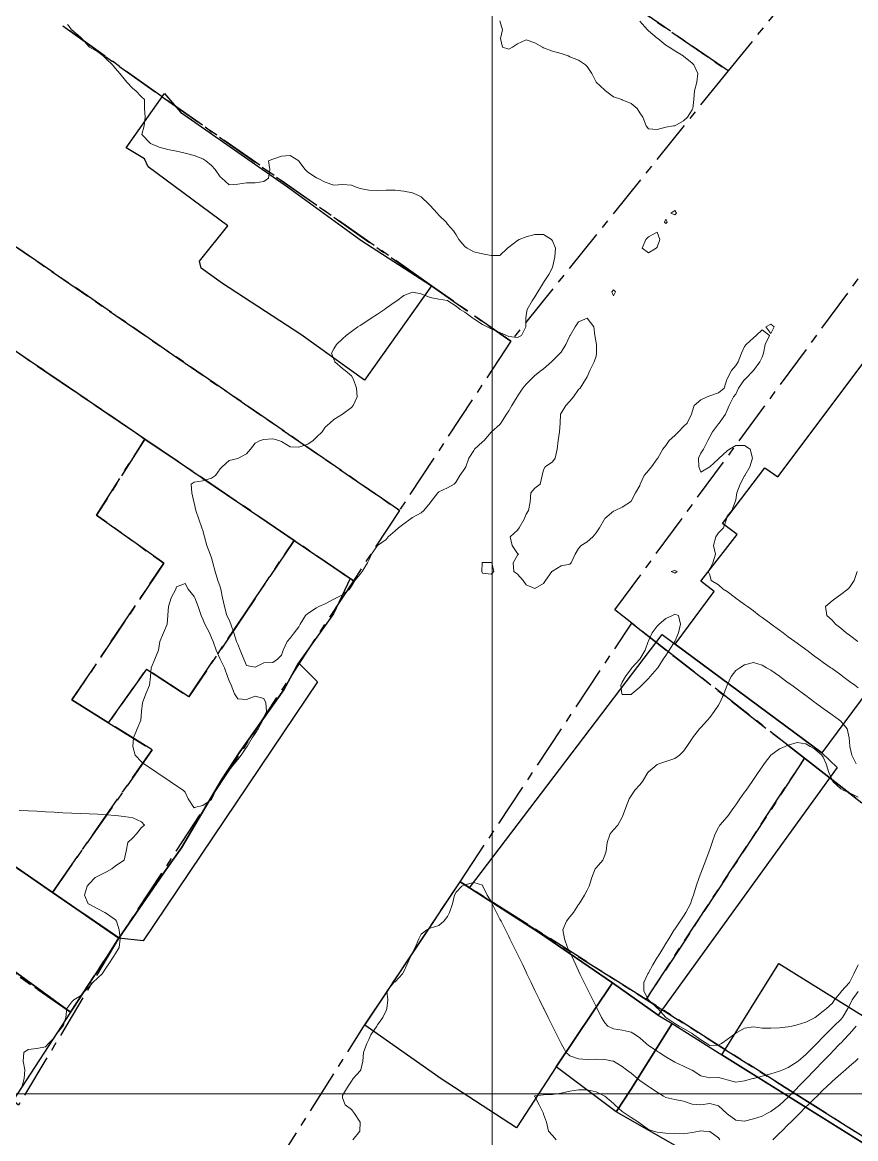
# Model space of a CAD drawing. Header units: centimetres. Extents: x 0 to 642158, y -847 to 649707.
# Drawn here: x 615839.9 to 615887.6, y 621384.8 to 621448.7 of the extents above; entities that cross this region are included whole.
import ezdxf

# ---------------------------------------------------------------- set-up
doc = ezdxf.new("R2010")
doc.units = ezdxf.units.CM
doc.header["$MEASUREMENT"] = 0
doc.linetypes.add('CENTERX2', pattern=[4, 2.5, -0.5, 0.5, -0.5])
doc.layers.add('MEV_grille', color=254, linetype='Continuous', lineweight=9)
doc.layers.add('WAL_topographie 0.5', color=253, linetype='Continuous', lineweight=20)
doc.layers.add('SPW_batiments', color=7, linetype='Continuous')
doc.layers.add('SPW_parcellaire cadastral', color=7, linetype='CENTERX2', lineweight=25, true_color=0xff0542)

# ---------------------------------------------------------------- blocks, each defined once
blk = doc.blocks.new('*U114')
at = {"layer": 'MEV_grille', "transparency": 33554687}
blk.add_lwpolyline([(-1338.461, 0), (1338.461, 0)], dxfattribs=at)
blk = doc.blocks.new('*U115')
at = {"layer": 'MEV_grille', "color": 0, "linetype": 'ByBlock', "lineweight": -2, "transparency": 16777216}
blk.add_blockref('*U114', (0, -1000), dxfattribs=at)
blk = doc.blocks.new('*U112')
at = {"layer": 'MEV_grille', "transparency": 33554687}
blk.add_lwpolyline([(0, 1825.476), (0, -1825.476)], dxfattribs=at)
blk = doc.blocks.new('*U113')
at = {"layer": 'MEV_grille', "color": 0, "linetype": 'ByBlock', "lineweight": -2, "transparency": 16777216}
blk.add_blockref('*U112', (500, 0), dxfattribs=at)

msp = doc.modelspace()

# ---------------------------------------------------------------- linework, layer by layer
at = {"layer": 'SPW_batiments'}
for points in [[(615848.977, 621443.535), (615855.096, 621439.254), (615859.29, 621436.204), (615863.334, 621433.605), (615859.497, 621428.212), (615855.855, 621430.821), (615851.375, 621433.735), (615850.149, 621434.602), (615850.068, 621435.007), (615851.689, 621437.036), (615847.116, 621440.407), (615846.908, 621440.861), (615845.865, 621441.498), (615848.061, 621444.603), (615848.977, 621443.535)], [(615834.091, 621433.561), (615858.676, 621416.863), (615857.734, 621414.829), (615855.724, 621412.03), (615854.892, 621410.493), (615852.361, 621406.945), (615851.325, 621405.346), (615849.035, 621401.457), (615848.191, 621400.264), (615845.452, 621396.289), (615837.246, 621401.919), (615837.003, 621402.092), (615830.156, 621406.976), (615821.09, 621413.443), (615823.185, 621417.427), (615824.2, 621418.597), (615824.947, 621419.55), (615821.787, 621421.51)], [(615897.628, 621422.999), (615885.659, 621406.879), (615877.279, 621413.102), (615879.499, 621416.117), (615878.737, 621416.712), (615880.817, 621419.371), (615879.987, 621420.003), (615882.402, 621423.197), (615883.154, 621422.672), (615888.482, 621429.792), (615897.628, 621422.999)], [(615877.279, 621413.102), (615885.659, 621406.879), (615886.544, 621406.036), (615876.312, 621391.883), (615873.692, 621393.729), (615869.519, 621396.591), (615865.508, 621399.164), (615876.538, 621413.656), (615877.279, 621413.102)], [(615855.724, 621412.03), (615856.807, 621410.947), (615846.831, 621396.128), (615845.452, 621396.289), (615848.191, 621400.265), (615849.035, 621401.457), (615851.325, 621405.346), (615852.361, 621406.945), (615854.892, 621410.493), (615855.724, 621412.03)], [(615845.452, 621396.289), (615842.687, 621392.042), (615838.505, 621395.077), (615834.306, 621398.014), (615836.476, 621401.013), (615837.246, 621401.919), (615845.452, 621396.289)], [(615865.508, 621399.164), (615869.519, 621396.591), (615873.692, 621393.729), (615870.463, 621388.928), (615868.207, 621385.434), (615863.895, 621388.234), (615859.911, 621391.033), (615859.513, 621391.297), (615864.966, 621399.511), (615865.508, 621399.164)], [(615838.505, 621395.077), (615842.687, 621392.042), (615839.38, 621386.968), (615839.184, 621386.764), (615834.957, 621390.317), (615831.064, 621393.381), (615832.625, 621395.507), (615834.23, 621397.901), (615834.306, 621398.014), (615838.505, 621395.077)], [(615910.369, 621377.929), (615908.338, 621374.843), (615907.101, 621372.828), (615907.02, 621372.696), (615879.944, 621389.614), (615883.209, 621394.841), (615910.369, 621377.929)], [(615876.312, 621391.883), (615877.097, 621391.392), (615874.741, 621387.619), (615873.901, 621386.345), (615870.463, 621388.928), (615873.692, 621393.729), (615876.312, 621391.883)], [(615879.944, 621389.614), (615896.447, 621379.302), (615890.319, 621369.81), (615879.595, 621376.977), (615882.382, 621381.504), (615873.901, 621386.345), (615874.741, 621387.619), (615877.098, 621391.392), (615879.944, 621389.614)]]:
    msp.add_lwpolyline(points, dxfattribs=at)
at = {"layer": 'SPW_parcellaire cadastral'}
for points in [[(615854.005, 621463.98), (615880.3, 621445.898), (615867.867, 621430.427), (615863.334, 621433.605), (615847.924, 621444.409), (615842.239, 621448.47)], [(615886.725, 621453.785), (615880.3, 621445.898), (615854.005, 621463.98)], [(615912.825, 621384.585), (615885.979, 621405.56), (615884.683, 621406.573), (615877.347, 621412.305), (615874.787, 621414.305), (615873.825, 621415.056), (615902.142, 621453.589), (615905.661, 621453.37), (615933.266, 621439.31), (615945.553, 621431.298), (615929.518, 621407.003), (615917.433, 621389.304), (615913.729, 621383.879), (615912.825, 621384.585)], [(615842.239, 621448.47), (615847.924, 621444.409), (615863.334, 621433.605), (615867.867, 621430.427), (615861.502, 621420.752), (615835.019, 621438.952)], [(615835.019, 621438.952), (615861.502, 621420.752), (615858.863, 621416.731), (615855.472, 621419.039), (615846.941, 621424.834)], [(615846.941, 621424.834), (615834.176, 621433.504), (615825.043, 621419.501), (615821.091, 621413.443), (615817.496, 621415.854)], [(615846.941, 621424.834), (615844.167, 621420.477), (615848.023, 621417.731), (615842.766, 621409.909), (615844.852, 621408.606), (615847.352, 621407.047), (615841.645, 621398.901), (615837.171, 621401.973), (615821.091, 621413.443), (615825.043, 621419.501), (615834.176, 621433.504), (615846.941, 621424.834)], [(615846.941, 621424.834), (615855.472, 621419.039), (615852.693, 621414.895), (615849.444, 621410.088), (615847.031, 621411.67), (615844.852, 621408.606), (615842.766, 621409.909), (615848.023, 621417.731), (615844.167, 621420.477), (615846.941, 621424.834)], [(615841.645, 621398.901), (615847.352, 621407.047), (615844.852, 621408.606), (615847.031, 621411.67), (615849.444, 621410.088), (615852.693, 621414.895), (615855.472, 621419.039), (615858.863, 621416.731), (615845.454, 621396.292), (615841.645, 621398.901)], [(615817.496, 621415.854), (615821.091, 621413.443), (615837.171, 621401.973), (615841.645, 621398.901), (615845.454, 621396.292), (615842.687, 621392.042), (615834.229, 621397.902), (615814.223, 621411.539)], [(615875.609, 621392.781), (615864.966, 621399.511), (615874.787, 621414.305), (615877.347, 621412.305), (615884.683, 621406.573), (615875.609, 621392.781)], [(615814.223, 621411.539), (615834.229, 621397.902), (615842.687, 621392.042), (615845.454, 621396.292), (615839.712, 621386.738), (615839.357, 621387.018), (615830.721, 621393.017), (615829.543, 621393.84), (615825.733, 621396.501), (615821.983, 621399.121), (615810.767, 621406.984)], [(615906.561, 621373.209), (615896.076, 621379.839), (615885.46, 621386.552), (615883.577, 621387.743), (615879.589, 621390.265), (615875.609, 621392.781), (615884.683, 621406.573), (615885.979, 621405.56), (615912.825, 621384.585), (615909.195, 621377.975), (615906.561, 621373.209)], [(615919.941, 621364.749), (615910.79, 621351.764), (615892.168, 621363.856), (615887.422, 621357.164), (615885.841, 621354.624), (615878.091, 621359.794), (615875.322, 621361.641), (615871.597, 621364.125), (615865.694, 621368.832), (615856.399, 621376.246), (615854.487, 621377.77), (615852.128, 621379.651), (615859.451, 621391.203), (615864.966, 621399.511), (615875.609, 621392.781), (615879.589, 621390.265), (615883.577, 621387.743), (615885.46, 621386.552), (615896.076, 621379.839), (615906.561, 621373.209), (615919.941, 621364.749)]]:
    msp.add_lwpolyline(points, dxfattribs=at)
at = {"layer": 'WAL_topographie 0.5'}
for points in [[(615887.75, 621410.605), (615887.554, 621410.75), (615887.25, 621410.974), (615886.875, 621411.25), (615886.75, 621411.342), (615886.25, 621411.704), (615886.185, 621411.75), (615885.75, 621412.059), (615885.486, 621412.25), (615885.25, 621412.422), (615884.804, 621412.75), (615884.75, 621412.789), (615884.25, 621413.158), (615884.125, 621413.25), (615883.75, 621413.526), (615883.446, 621413.75), (615883.25, 621413.895), (615882.768, 621414.25), (615882.75, 621414.263), (615882.25, 621414.632), (615882.089, 621414.75), (615881.75, 621415), (615881.411, 621415.25), (615881.25, 621415.371), (615880.75, 621415.737), (615880.731, 621415.75), (615880.25, 621416.119), (615880.028, 621416.25), (615879.75, 621416.5), (615879.343, 621416.75), (615879.25, 621417.062), (615879.173, 621417.25), (615879.25, 621417.417), (615879.432, 621417.75), (615879.574, 621418.25), (615879.476, 621418.75), (615879.602, 621419.25), (615879.75, 621419.474), (615880.046, 621419.75), (615880.206, 621420.25), (615880.25, 621420.417), (615880.523, 621420.75), (615880.714, 621421.25), (615880.75, 621421.35), (615880.804, 621421.75), (615881, 621422.25), (615881.25, 621422.732), (615881.261, 621422.75), (615881.552, 621423.25), (615881.693, 621423.75), (615881.576, 621424.25), (615881.25, 621424.458), (615880.75, 621424.464), (615880.39, 621424.25), (615880.25, 621424.167), (615879.79, 621423.75), (615879.75, 621423.71), (615879.25, 621423.25), (615879.25, 621423.25), (615878.75, 621422.932), (615878.633, 621423.25), (615878.617, 621423.75), (615878.75, 621424.033), (615878.889, 621424.25), (615879.152, 621424.75), (615879.25, 621424.967), (615879.405, 621425.25), (615879.75, 621425.703), (615879.796, 621425.75), (615880.154, 621426.25), (615880.25, 621426.487), (615880.369, 621426.75), (615880.614, 621427.25), (615880.75, 621427.408), (615880.901, 621427.75), (615881.25, 621428.234), (615881.261, 621428.25), (615881.75, 621428.75), (615881.75, 621428.75), (615882.119, 621429.25), (615882.25, 621429.525), (615882.321, 621429.75), (615882.426, 621430.25), (615882.671, 621430.75), (615882.25, 621431.083), (615881.917, 621430.75), (615881.75, 621430.632), (615881.331, 621430.25), (615881.25, 621430.125), (615881.067, 621429.75), (615880.885, 621429.25), (615880.75, 621429.05), (615880.5, 621428.75), (615880.25, 621428.281), (615880.235, 621428.25), (615880.078, 621427.75), (615879.75, 621427.471), (615879.25, 621427.301), (615879.107, 621427.25), (615878.75, 621427.078), (615878.354, 621426.75), (615878.25, 621426.393), (615878.215, 621426.25), (615877.969, 621425.75), (615877.75, 621425.544), (615877.464, 621425.25), (615877.25, 621425.047), (615876.936, 621424.75), (615876.75, 621424.467), (615876.571, 621424.25), (615876.288, 621423.75), (615876.25, 621423.694), (615875.926, 621423.25), (615875.75, 621423.04), (615875.507, 621422.75), (615875.282, 621422.25), (615875.25, 621422.179), (615875.01, 621421.75), (615874.75, 621421.286), (615874.717, 621421.25), (615874.25, 621420.946), (615873.841, 621420.75), (615873.75, 621420.708), (615873.25, 621420.292), (615873.229, 621420.25), (615872.946, 621419.75), (615872.75, 621419.475), (615872.562, 621419.25), (615872.25, 621418.962), (615871.906, 621418.75), (615871.75, 621418.571), (615871.563, 621418.25), (615871.325, 621417.75), (615871.25, 621417.685), (615870.75, 621417.583), (615870.25, 621417.278), (615870.221, 621417.25), (615869.859, 621416.75), (615869.75, 621416.571), (615869.25, 621416.276), (615868.75, 621416.5), (615868.577, 621416.75), (615868.25, 621417.104), (615868.044, 621417.25), (615868.016, 621417.75), (615868.25, 621418.188), (615868.306, 621418.25), (615868.25, 621418.296), (615867.956, 621418.75), (615867.829, 621419.25), (615868.25, 621419.631), (615868.35, 621419.75), (615868.638, 621420.25), (615868.75, 621420.531), (615868.88, 621420.75), (615868.974, 621421.25), (615869.023, 621421.75), (615869.25, 621422.028), (615869.558, 621422.25), (615869.67, 621422.75), (615869.75, 621423.083), (615869.841, 621423.25), (615870.25, 621423.531), (615870.402, 621423.75), (615870.518, 621424.25), (615870.574, 621424.75), (615870.65, 621425.25), (615870.696, 621425.75), (615870.712, 621426.25), (615870.75, 621426.318), (615871.029, 621426.75), (615871.25, 621427), (615871.453, 621427.25), (615871.75, 621427.673), (615871.841, 621427.75), (615872.15, 621428.25), (615872.25, 621428.4), (615872.396, 621428.75), (615872.65, 621429.25), (615872.75, 621429.583), (615872.78, 621429.75), (615872.767, 621430.25), (615872.75, 621430.333), (615872.674, 621430.75), (615872.619, 621431.25), (615872.25, 621431.75), (615871.75, 621431.546), (615871.56, 621431.25), (615871.262, 621430.75), (615871.25, 621430.731), (615871.014, 621430.25), (615870.75, 621429.813), (615870.699, 621429.75), (615870.25, 621429.301), (615870.194, 621429.25), (615869.75, 621428.86), (615869.614, 621428.75), (615869.25, 621428.471), (615869.013, 621428.25), (615868.75, 621427.966), (615868.555, 621427.75), (615868.25, 621427.287), (615868.231, 621427.25), (615867.928, 621426.75), (615867.75, 621426.45), (615867.625, 621426.25), (615867.305, 621425.75), (615867.25, 621425.669), (615866.766, 621425.25), (615866.75, 621425.233), (615866.347, 621424.75), (615866.25, 621424.669), (615865.8, 621424.25), (615865.75, 621424.176), (615865.476, 621423.75), (615865.303, 621423.25), (615865.25, 621423.157), (615864.96, 621422.75), (615864.75, 621422.387), (615864.635, 621422.25), (615864.25, 621422.046), (615863.75, 621421.81), (615863.693, 621421.75), (615863.289, 621421.25), (615863.25, 621421.191), (615862.893, 621420.75), (615862.75, 621420.622), (615862.25, 621420.343), (615862.107, 621420.25), (615861.75, 621419.99), (615861.439, 621419.75), (615861.25, 621419.579), (615860.864, 621419.25), (615860.75, 621419.09), (615860.25, 621418.75), (615860.25, 621418.75), (615859.895, 621418.25), (615859.75, 621417.904), (615859.679, 621417.75), (615859.365, 621417.25), (615859.25, 621417.109), (615858.947, 621416.75), (615858.75, 621416.424), (615858.645, 621416.25), (615858.25, 621415.924), (615857.902, 621415.75), (615857.75, 621415.672), (615857.25, 621415.402), (615856.882, 621415.25), (615856.75, 621415.184), (615856.25, 621414.861), (615856.13, 621414.75), (615855.828, 621414.25), (615855.75, 621414.083), (615855.487, 621413.75), (615855.25, 621413.45), (615855.083, 621413.25), (615854.843, 621412.75), (615854.75, 621412.472), (615854.528, 621412.25), (615854.25, 621412.058), (615853.75, 621412.036), (615853.25, 621411.792), (615852.75, 621411.875), (615852.6, 621412.25), (615852.396, 621412.75), (615852.25, 621413.1), (615852.187, 621413.25), (615852.024, 621413.75), (615851.845, 621414.25), (615851.75, 621414.5), (615851.633, 621414.75), (615851.487, 621415.25), (615851.378, 621415.75), (615851.279, 621416.25), (615851.25, 621416.375), (615851.118, 621416.75), (615850.962, 621417.25), (615850.83, 621417.75), (615850.75, 621418.042), (615850.667, 621418.25), (615850.486, 621418.75), (615850.338, 621419.25), (615850.25, 621419.6), (615850.2, 621419.75), (615850.031, 621420.25), (615849.853, 621420.75), (615849.75, 621421.187), (615849.733, 621421.25), (615849.615, 621421.75), (615849.583, 621422.25), (615849.75, 621422.369), (615850.25, 621422.45), (615850.75, 621422.596), (615850.972, 621422.75), (615851.25, 621423.125), (615851.35, 621423.25), (615851.75, 621423.607), (615852.25, 621423.731), (615852.288, 621423.75), (615852.75, 621423.99), (615852.982, 621424.25), (615853.25, 621424.607), (615853.523, 621424.75), (615853.75, 621424.807), (615854.25, 621424.842), (615854.594, 621424.75), (615854.75, 621424.692), (615855.25, 621424.386), (615855.75, 621424.367), (615856.25, 621424.538), (615856.565, 621424.75), (615856.75, 621424.948), (615857.087, 621425.25), (615857.25, 621425.524), (615857.519, 621425.75), (615857.75, 621425.944), (615858.25, 621426.25), (615858.25, 621426.25), (615858.75, 621426.636), (615858.846, 621426.75), (615859.08, 621427.25), (615859.037, 621427.75), (615858.877, 621428.25), (615858.75, 621428.458), (615858.391, 621428.75), (615858.25, 621428.865), (615857.799, 621429.25), (615857.75, 621429.404), (615857.621, 621429.75), (615857.75, 621430), (615857.905, 621430.25), (615858.25, 621430.573), (615858.446, 621430.75), (615858.75, 621430.993), (615859.125, 621431.25), (615859.25, 621431.336), (615859.75, 621431.661), (615859.889, 621431.75), (615860.25, 621431.986), (615860.653, 621432.25), (615860.75, 621432.314), (615861.25, 621432.68), (615861.35, 621432.75), (615861.75, 621433.044), (615862.25, 621433.237), (615862.75, 621433.144), (615863.25, 621432.936), (615863.75, 621432.841), (615864.25, 621432.756), (615864.262, 621432.75), (615864.75, 621432.43), (615864.975, 621432.25), (615865.25, 621432.085), (615865.695, 621431.75), (615865.75, 621431.707), (615866.25, 621431.382), (615866.511, 621431.25), (615866.75, 621431.145), (615867.25, 621430.922), (615867.635, 621430.75), (615867.75, 621430.705), (615868.25, 621430.637), (615868.48, 621430.75), (615868.738, 621431.25), (615868.723, 621431.75), (615868.75, 621431.929), (615868.81, 621432.25), (615869.094, 621432.75), (615869.25, 621432.977), (615869.42, 621433.25), (615869.717, 621433.75), (615869.75, 621433.794), (615870.042, 621434.25), (615870.25, 621434.645), (615870.278, 621434.75), (615870.384, 621435.25), (615870.433, 621435.75), (615870.25, 621436.182), (615870.196, 621436.25), (615869.75, 621436.534), (615869.25, 621436.544), (615868.75, 621436.41), (615868.355, 621436.25), (615868.25, 621436.194), (615867.75, 621435.806), (615867.687, 621435.75), (615867.25, 621435.338), (615866.75, 621435.33), (615866.25, 621435.436), (615865.75, 621435.536), (615865.375, 621435.75), (615865.25, 621435.843), (615864.895, 621436.25), (615864.75, 621436.515), (615864.596, 621436.75), (615864.25, 621437.125), (615864.167, 621437.25), (615863.75, 621437.645), (615863.665, 621437.75), (615863.25, 621438.193), (615863.201, 621438.25), (615862.75, 621438.684), (615862.625, 621438.75), (615862.25, 621438.917), (615861.75, 621439.019), (615861.25, 621439.081), (615860.75, 621439.07), (615860.25, 621439.062), (615859.75, 621439.071), (615859.25, 621439.171), (615859.032, 621439.25), (615858.75, 621439.35), (615858.25, 621439.39), (615857.75, 621439.368), (615857.25, 621439.53), (615856.82, 621439.75), (615856.75, 621439.786), (615856.25, 621440.098), (615856.104, 621440.25), (615855.75, 621440.738), (615855.738, 621440.75), (615855.25, 621441.054), (615854.75, 621441.008), (615854.25, 621440.84), (615854, 621440.75), (615854.076, 621440.25), (615854.015, 621439.75), (615853.75, 621439.57), (615853.25, 621439.5), (615852.75, 621439.49), (615852.25, 621439.411), (615851.75, 621439.38), (615851.333, 621439.75), (615851.25, 621439.83), (615850.958, 621440.25), (615850.75, 621440.484), (615850.423, 621440.75), (615850.25, 621440.857), (615849.75, 621441.052), (615849.25, 621441.19), (615849, 621441.25), (615848.75, 621441.296), (615848.25, 621441.395), (615847.75, 621441.531), (615847.25, 621441.75), (615847.25, 621441.75), (615846.769, 621442.25), (615846.905, 621442.75), (615846.944, 621443.25), (615846.914, 621443.75), (615846.908, 621444.25), (615846.75, 621444.408), (615846.425, 621444.75), (615846.25, 621444.881), (615845.906, 621445.25), (615845.75, 621445.439), (615845.51, 621445.75), (615845.25, 621446.028), (615845.086, 621446.25), (615844.75, 621446.575), (615844.542, 621446.75), (615844.25, 621446.981), (615843.776, 621447.25), (615843.75, 621447.274), (615843.335, 621447.75), (615843.25, 621447.828), (615842.75, 621448.244), (615842.744, 621448.25), (615842.573, 621448.5), (615842.5, 621448.543)], [(615867.25, 621448.75), (615867.397, 621448.25), (615867.281, 621447.75), (615867.393, 621447.25), (615867.75, 621447.141), (615867.977, 621447.25), (615868.25, 621447.45), (615868.75, 621447.663), (615869.25, 621447.509), (615869.691, 621447.25), (615869.75, 621447.222), (615870.25, 621447.031), (615870.75, 621446.893), (615871.15, 621446.75), (615871.25, 621446.703), (615871.75, 621446.5), (615872.155, 621446.25), (615872.25, 621446.15), (615872.5, 621445.75), (615872.75, 621445.25), (615872.75, 621445.25), (615873.25, 621444.785), (615873.283, 621444.75), (615873.75, 621444.417), (615874.217, 621444.25), (615874.25, 621444.242), (615874.75, 621444.037), (615875.1, 621443.75), (615875.25, 621443.491), (615875.417, 621443.25), (615875.61, 621442.75), (615875.75, 621442.583), (615876.25, 621442.542), (615876.75, 621442.667), (615877.188, 621442.75), (615877.25, 621442.758), (615877.75, 621443.04), (615877.973, 621443.25), (615878.25, 621443.669), (615878.291, 621443.75), (615878.341, 621444.25), (615878.378, 621444.75), (615878.523, 621445.25), (615878.57, 621445.75), (615878.34, 621446.25), (615878.25, 621446.337), (615877.75, 621446.744), (615877.742, 621446.75), (615877.25, 621447.048), (615876.937, 621447.25), (615876.75, 621447.376), (615876.282, 621447.75), (615876.25, 621447.776), (615875.75, 621448.193), (615875.693, 621448.25), (615875.25, 621448.731)], [(615877.25, 621437.656), (615877.357, 621437.75), (615877.25, 621437.9), (615877.036, 621437.75), (615877.25, 621437.656)], [(615876.75, 621437.173), (615876.817, 621437.25), (615876.75, 621437.417), (615876.673, 621437.25), (615876.75, 621437.173)], [(615875.75, 621435.481), (615876.187, 621435.75), (615876.25, 621435.821), (615876.404, 621436.25), (615876.25, 621436.679), (615875.75, 621436.395), (615875.605, 621436.25), (615875.382, 621435.75), (615875.75, 621435.481)], [(615873.75, 621433.028), (615873.868, 621433.25), (615873.75, 621433.375), (615873.65, 621433.25), (615873.75, 621433.028)], [(615882.75, 621430.865), (615882.935, 621431.25), (615882.75, 621431.401), (615882.472, 621431.25), (615882.75, 621430.865)], [(615866.893, 621417.25), (615866.75, 621417.107), (615866.25, 621417.159), (615866.206, 621417.25), (615866.234, 621417.75), (615866.25, 621417.772), (615866.75, 621417.771), (615866.783, 621417.75), (615866.893, 621417.25)], [(615877.383, 621417.25), (615877.25, 621417.17), (615877.05, 621417.25), (615877.25, 621417.324), (615877.383, 621417.25)], [(615887.732, 621413.25), (615887.25, 621413.608), (615887.056, 621413.75), (615886.75, 621414.016), (615886.444, 621414.25), (615886.25, 621414.474), (615885.949, 621414.75), (615885.875, 621415.25), (615886.25, 621415.586), (615886.482, 621415.75), (615886.75, 621415.936), (615887.152, 621416.25), (615887.25, 621416.35), (615887.523, 621416.75), (615887.688, 621417.25)], [(615849.783, 621403.75), (615849.75, 621403.74), (615849.731, 621403.75), (615849.421, 621404.25), (615849.25, 621404.632), (615849.125, 621404.75), (615848.75, 621405), (615848.375, 621405.25), (615848.25, 621405.333), (615847.75, 621405.667), (615847.625, 621405.75), (615847.25, 621406), (615846.875, 621406.25), (615846.75, 621406.375), (615846.375, 621406.75), (615846.25, 621407.25), (615846.25, 621407.25), (615846.25, 621407.251), (615846.292, 621407.75), (615846.5, 621408.25), (615846.708, 621408.75), (615846.75, 621409.25), (615846.75, 621409.251), (615846.792, 621409.75), (615847, 621410.25), (615847.208, 621410.75), (615847.25, 621411.25), (615847.25, 621411.251), (615847.292, 621411.75), (615847.5, 621412.25), (615847.708, 621412.75), (615847.75, 621413), (615847.792, 621413.25), (615848, 621413.75), (615848.208, 621414.25), (615848.25, 621414.75), (615848.25, 621414.751), (615848.283, 621415.25), (615848.442, 621415.75), (615848.708, 621416.25), (615848.75, 621416.375), (615849.25, 621416.562), (615849.417, 621416.25), (615849.75, 621415.833), (615849.796, 621415.75), (615849.989, 621415.25), (615850.155, 621414.75), (615850.25, 621414.528), (615850.375, 621414.25), (615850.631, 621413.75), (615850.75, 621413.472), (615850.845, 621413.25), (615851.023, 621412.75), (615851.25, 621412.25), (615851.25, 621412.25), (615851.5, 621411.75), (615851.667, 621411.25), (615851.75, 621411), (615851.868, 621410.75), (615852.068, 621410.25), (615852.25, 621409.964), (615852.75, 621409.93), (615853.25, 621410.131), (615853.75, 621409.991), (615853.864, 621409.75), (615853.887, 621409.25), (615853.75, 621408.917), (615853.683, 621408.75), (615853.412, 621408.25), (615853.25, 621407.995), (615853.083, 621407.75), (615852.785, 621407.25), (615852.75, 621407.208), (615852.437, 621406.75), (615852.25, 621406.496), (615852.045, 621406.25), (615851.75, 621405.891), (615851.642, 621405.75), (615851.291, 621405.25), (615851.25, 621405.185), (615851, 621404.75), (615850.773, 621404.25), (615850.75, 621404.221), (615850.25, 621403.865), (615849.783, 621403.75)], [(615874.789, 621410.25), (615874.75, 621410.224), (615874.25, 621410.224), (615874.219, 621410.25), (615874.171, 621410.75), (615874.25, 621410.923), (615874.439, 621411.25), (615874.75, 621411.688), (615874.801, 621411.75), (615875.25, 621412.25), (615875.25, 621412.25), (615875.56, 621412.75), (615875.728, 621413.25), (615875.75, 621413.292), (615875.954, 621413.75), (615876.25, 621414.122), (615876.367, 621414.25), (615876.75, 621414.56), (615877.117, 621414.75), (615877.25, 621414.819), (615877.461, 621414.75), (615877.581, 621414.25), (615877.459, 621413.75), (615877.25, 621413.25), (615877.25, 621413.25), (615876.928, 621412.75), (615876.75, 621412.448), (615876.595, 621412.25), (615876.278, 621411.75), (615876.25, 621411.714), (615875.85, 621411.25), (615875.75, 621411.143), (615875.363, 621410.75), (615875.25, 621410.635), (615874.789, 621410.25)], [(615887.639, 621406.25), (615887.379, 621406.75), (615887.264, 621407.25), (615887.25, 621407.517), (615887.235, 621407.75), (615887.124, 621408.25), (615886.75, 621408.693), (615886.677, 621408.75), (615886.25, 621409.058), (615885.986, 621409.25), (615885.75, 621409.421), (615885.304, 621409.75), (615885.25, 621409.789), (615884.75, 621410.158), (615884.625, 621410.25), (615884.25, 621410.526), (615883.946, 621410.75), (615883.75, 621410.895), (615883.268, 621411.25), (615883.25, 621411.263), (615882.75, 621411.61), (615882.5, 621411.75), (615882.25, 621411.904), (615881.75, 621412.048), (615881.25, 621411.919), (615880.97, 621411.75), (615880.75, 621411.602), (615880.485, 621411.25), (615880.25, 621410.75), (615880.25, 621410.75), (615880.068, 621410.25), (615879.832, 621409.75), (615879.75, 621409.608), (615879.515, 621409.25), (615879.25, 621408.903), (615879.12, 621408.75), (615878.75, 621408.341), (615878.67, 621408.25), (615878.276, 621407.75), (615878.25, 621407.712), (615877.946, 621407.25), (615877.75, 621406.973), (615877.531, 621406.75), (615877.25, 621406.56), (615876.75, 621406.391), (615876.344, 621406.25), (615876.25, 621406.208), (615875.75, 621405.795), (615875.714, 621405.75), (615875.409, 621405.25), (615875.25, 621405.057), (615874.968, 621404.75), (615874.75, 621404.429), (615874.64, 621404.25), (615874.447, 621403.75), (615874.271, 621403.25), (615874.25, 621403.202), (615873.986, 621402.75), (615873.75, 621402.478), (615873.563, 621402.25), (615873.386, 621401.75), (615873.321, 621401.25), (615873.25, 621401.03), (615873.133, 621400.75), (615872.75, 621400.308), (615872.699, 621400.25), (615872.504, 621399.75), (615872.362, 621399.25), (615872.25, 621399.036), (615872.089, 621398.75), (615871.774, 621398.25), (615871.75, 621398.212), (615871.45, 621397.75), (615871.25, 621397.495), (615871.052, 621397.25), (615870.856, 621396.75), (615870.936, 621396.25), (615871.125, 621395.75), (615871.25, 621395.483), (615871.355, 621395.25), (615871.588, 621394.75), (615871.75, 621394.406), (615871.826, 621394.25), (615872.073, 621393.75), (615872.25, 621393.394), (615872.323, 621393.25), (615872.568, 621392.75), (615872.75, 621392.375), (615872.813, 621392.25), (615873.063, 621391.75), (615873.25, 621391.442), (615873.422, 621391.25), (615873.75, 621391.098), (615874.25, 621391.013), (615874.75, 621390.903), (615875.013, 621390.75), (615875.25, 621390.571), (615875.611, 621390.25), (615875.75, 621390.143), (615876.25, 621389.82), (615876.362, 621389.75), (615876.75, 621389.494), (615877.153, 621389.25), (615877.25, 621389.192), (615877.75, 621388.957), (615878.198, 621388.75), (615878.25, 621388.727), (615878.75, 621388.41), (615879.25, 621388.3), (615879.75, 621388.305), (615879.992, 621388.25), (615880.25, 621388.177), (615880.75, 621388.048), (615881.25, 621388.122)], [(615887.75, 621404.354), (615887.25, 621404.605), (615886.894, 621404.75), (615886.75, 621404.819), (615886.288, 621405.25), (615886.25, 621405.335), (615886.076, 621405.75), (615885.92, 621406.25), (615885.75, 621406.642), (615885.668, 621406.75), (615885.25, 621407.12), (615885, 621407.25), (615884.75, 621407.391), (615884.25, 621407.477), (615883.75, 621407.332), (615883.562, 621407.25), (615883.25, 621407.107), (615882.75, 621406.75), (615882.75, 621406.75), (615882.377, 621406.25), (615882.25, 621406.074), (615882.029, 621405.75), (615881.75, 621405.357), (615881.674, 621405.25), (615881.329, 621404.75), (615881.25, 621404.639), (615880.981, 621404.25), (615880.75, 621403.91), (615880.64, 621403.75), (615880.265, 621403.25), (615880.25, 621403.231), (615879.833, 621402.75), (615879.75, 621402.611), (615879.564, 621402.25), (615879.389, 621401.75), (615879.25, 621401.35), (615879.214, 621401.25), (615879.022, 621400.75), (615878.838, 621400.25), (615878.75, 621400.01), (615878.658, 621399.75), (615878.474, 621399.25), (615878.321, 621398.75), (615878.25, 621398.55), (615878.147, 621398.25), (615877.885, 621397.75), (615877.75, 621397.55), (615877.566, 621397.25), (615877.25, 621396.788), (615877.226, 621396.75), (615876.917, 621396.25), (615876.75, 621395.98), (615876.613, 621395.75), (615876.301, 621395.25), (615876.25, 621395.169), (615876.004, 621394.75), (615875.75, 621394.306), (615875.718, 621394.25), (615875.477, 621393.75), (615875.485, 621393.25), (615875.75, 621392.759), (615875.755, 621392.75), (615876.25, 621392.281), (615876.275, 621392.25), (615876.736, 621391.75), (615876.75, 621391.738), (615877.25, 621391.408), (615877.5, 621391.25), (615877.75, 621391.119), (615878.25, 621390.825), (615878.347, 621390.75), (615878.75, 621390.47), (615879.089, 621390.25), (615879.25, 621390.149), (615879.75, 621390.153)], [(615839.75, 621403.587), (615840.25, 621403.567), (615840.75, 621403.542), (615841.25, 621403.514), (615841.75, 621403.486), (615842.25, 621403.458), (615842.75, 621403.433), (615843.25, 621403.413), (615843.75, 621403.392), (615844.25, 621403.368), (615844.75, 621403.341), (615845.25, 621403.298), (615845.75, 621403.25), (615845.75, 621403.25), (615846.25, 621403.163), (615846.75, 621402.929), (615846.906, 621402.75), (615846.75, 621402.611), (615846.454, 621402.25), (615846.25, 621402.013), (615845.956, 621401.75), (615845.857, 621401.25), (615845.75, 621400.75), (615845.75, 621400.75), (615845.25, 621400.417), (615845.042, 621400.25), (615844.75, 621400.079), (615844.25, 621399.821), (615844.1, 621399.75), (615843.75, 621399.381), (615843.631, 621399.25), (615843.488, 621398.75), (615843.7, 621398.25), (615843.75, 621398.225), (615844.25, 621397.963), (615844.636, 621397.75), (615844.75, 621397.699), (615845.25, 621397.331), (615845.31, 621397.25), (615845.47, 621396.75), (615845.525, 621396.25), (615845.47, 621395.75), (615845.25, 621395.406), (615845.154, 621395.25), (615844.829, 621394.75), (615844.75, 621394.62), (615844.488, 621394.25), (615844.25, 621394.004), (615843.954, 621393.75), (615843.75, 621393.506), (615843.5, 621393.25), (615843.25, 621392.976), (615842.87, 621392.75), (615842.75, 621392.646), (615842.469, 621392.25), (615842.419, 621391.75), (615842.256, 621391.25), (615842.25, 621391.241), (615841.847, 621390.75), (615841.75, 621390.579), (615841.421, 621390.25), (615841.25, 621390.069), (615840.75, 621389.967), (615840.25, 621389.91), (615840.015, 621389.75), (615839.969, 621389.25), (615840.06, 621388.75), (615840.035, 621388.25), (615839.891, 621387.75)], [(615858.825, 621384.75), (615859.235, 621385.25), (615859.25, 621385.75), (615858.932, 621386.25), (615858.75, 621386.472), (615858.393, 621386.75), (615858.25, 621387.15), (615858.235, 621387.25), (615858.25, 621387.288), (615858.523, 621387.75), (615858.75, 621388.107), (615858.855, 621388.25), (615859.25, 621388.691), (615859.3, 621388.75), (615859.406, 621389.25), (615859.446, 621389.75), (615859.641, 621390.25), (615859.75, 621390.484), (615859.868, 621390.75), (615860.198, 621391.25), (615860.25, 621391.322), (615860.55, 621391.75), (615860.75, 621392.15), (615860.788, 621392.25), (615860.843, 621392.75), (615860.778, 621393.25), (615861.182, 621393.75), (615861.25, 621393.793), (615861.671, 621394.25), (615861.75, 621394.37), (615861.926, 621394.75), (615862.158, 621395.25), (615862.25, 621395.457), (615862.402, 621395.75), (615862.607, 621396.25), (615862.75, 621396.513), (615863.06, 621396.75), (615863.25, 621396.852), (615863.75, 621397), (615864.044, 621397.25), (615864.25, 621397.53), (615864.37, 621397.75), (615864.544, 621398.25), (615864.652, 621398.75), (615864.75, 621398.906), (615865.064, 621399.25), (615865.25, 621399.332), (615865.75, 621399.472), (615866.25, 621399.316), (615866.281, 621399.25), (615866.527, 621398.75), (615866.75, 621398.375), (615866.806, 621398.25), (615867.048, 621397.75), (615867.25, 621397.375), (615867.313, 621397.25), (615867.563, 621396.75), (615867.75, 621396.375), (615867.812, 621396.25), (615868.063, 621395.75), (615868.25, 621395.375), (615868.311, 621395.25), (615868.553, 621394.75), (615868.75, 621394.344), (615868.794, 621394.25), (615869.029, 621393.75), (615869.25, 621393.281), (615869.265, 621393.25), (615869.513, 621392.75), (615869.75, 621392.273), (615869.761, 621392.25), (615870.008, 621391.75), (615870.25, 621391.25), (615870.25, 621391.25), (615870.5, 621390.75), (615870.75, 621390.25), (615870.75, 621390.25), (615871.034, 621389.75), (615871.25, 621389.558), (615871.75, 621389.374), (615872.25, 621389.347), (615872.75, 621389.358), (615873.25, 621389.349), (615873.711, 621389.25), (615873.75, 621389.239), (615874.25, 621388.932), (615874.49, 621388.75), (615874.75, 621388.551), (615875.127, 621388.25), (615875.25, 621388.146), (615875.75, 621387.791), (615875.816, 621387.75), (615876.25, 621387.473), (615876.613, 621387.25), (615876.75, 621387.176), (615877.25, 621387.048), (615877.75, 621386.952), (615878.25, 621386.793), (615878.75, 621386.754), (615879.25, 621386.816), (615879.536, 621386.75), (615879.75, 621386.692), (615880.24, 621386.25), (615880.25, 621386.24), (615880.75, 621385.861), (615881.25, 621385.819), (615881.75, 621385.94), (615882.25, 621386.1), (615882.525, 621386.25), (615882.75, 621386.362), (615883.25, 621386.733), (615883.268, 621386.75), (615883.75, 621387.192), (615883.806, 621387.25), (615884.25, 621387.696), (615884.302, 621387.75), (615884.75, 621388.212), (615884.787, 621388.25), (615885.25, 621388.724), (615885.275, 621388.75), (615885.75, 621389.25), (615885.75, 621389.25), (615886.23, 621389.75), (615886.25, 621389.771), (615886.718, 621390.25), (615886.75, 621390.283), (615887.197, 621390.75), (615887.25, 621390.806), (615887.634, 621391.25)], [(615879.75, 621390.153), (615879.921, 621390.25), (615880.25, 621390.492), (615880.62, 621390.75), (615880.75, 621390.851), (615881.25, 621391.127), (615881.75, 621391.206), (615882.25, 621391.136), (615882.75, 621391.125), (615883.25, 621391.152), (615883.75, 621391.211), (615883.954, 621391.25), (615884.25, 621391.321), (615884.75, 621391.472), (615885.25, 621391.72), (615885.287, 621391.75), (615885.75, 621392.099), (615885.942, 621392.25), (615886.25, 621392.553), (615886.388, 621392.75), (615886.75, 621393.192), (615886.787, 621393.25), (615887.25, 621393.747), (615887.252, 621393.75), (615887.499, 621394.25), (615887.738, 621394.75)], [(615881.25, 621388.122), (615881.718, 621388.25), (615881.75, 621388.259), (615882.25, 621388.393), (615882.75, 621388.529), (615883.25, 621388.669), (615883.436, 621388.75), (615883.75, 621388.877), (615884.25, 621389.199), (615884.305, 621389.25), (615884.75, 621389.63), (615884.868, 621389.75), (615885.25, 621390.119), (615885.375, 621390.25), (615885.75, 621390.634), (615885.863, 621390.75), (615886.25, 621391.147), (615886.35, 621391.25), (615886.75, 621391.638), (615886.845, 621391.75), (615887.153, 621392.25), (615887.25, 621392.433), (615887.395, 621392.75), (615887.75, 621393.231)], [(615882.871, 621384.75), (615883.25, 621385.129), (615883.377, 621385.25), (615883.75, 621385.623), (615883.884, 621385.75), (615884.25, 621386.121), (615884.384, 621386.25), (615884.75, 621386.629), (615884.88, 621386.75), (615885.25, 621387.117), (615885.395, 621387.25), (615885.75, 621387.605), (615885.908, 621387.75), (615886.25, 621388.08), (615886.445, 621388.25), (615886.75, 621388.527), (615887.019, 621388.75), (615887.25, 621388.956), (615887.595, 621389.25), (615887.75, 621389.395)], [(615870.469, 621384.75), (615870.25, 621385), (615870.031, 621385.25), (615869.912, 621385.75), (615869.75, 621386.212), (615869.74, 621386.25), (615869.487, 621386.75), (615869.25, 621387.224), (615869.204, 621387.25), (615869.25, 621387.261), (615869.75, 621387.317), (615870.25, 621387.338), (615870.75, 621387.414), (615871.25, 621387.53), (615871.75, 621387.608), (615872.25, 621387.606), (615872.75, 621387.49), (615873.243, 621387.25), (615873.25, 621387.245), (615873.75, 621386.82), (615873.828, 621386.75), (615874.25, 621386.364), (615874.411, 621386.25), (615874.75, 621386.018), (615875.17, 621385.75), (615875.25, 621385.69), (615875.75, 621385.344), (615876.04, 621385.25), (615876.25, 621385.176), (615876.75, 621385.126), (615877.25, 621385.1), (615877.75, 621385.095), (615878.25, 621385.165), (615878.665, 621385.25), (615878.75, 621385.263), (615878.925, 621385.25), (615879.25, 621385.217), (615879.75, 621384.853), (615879.84, 621384.75)]]:
    msp.add_lwpolyline(points, dxfattribs=at)

# ---------------------------------------------------------------- block references
at = {"layer": 'MEV_grille', "transparency": 33554687}
for name, p in [('*U113', (615366.814, 620593.644)), ('*U115', (616669.481, 622387.381))]:
    msp.add_blockref(name, p, dxfattribs=at)

doc.saveas('drawing.dxf')
